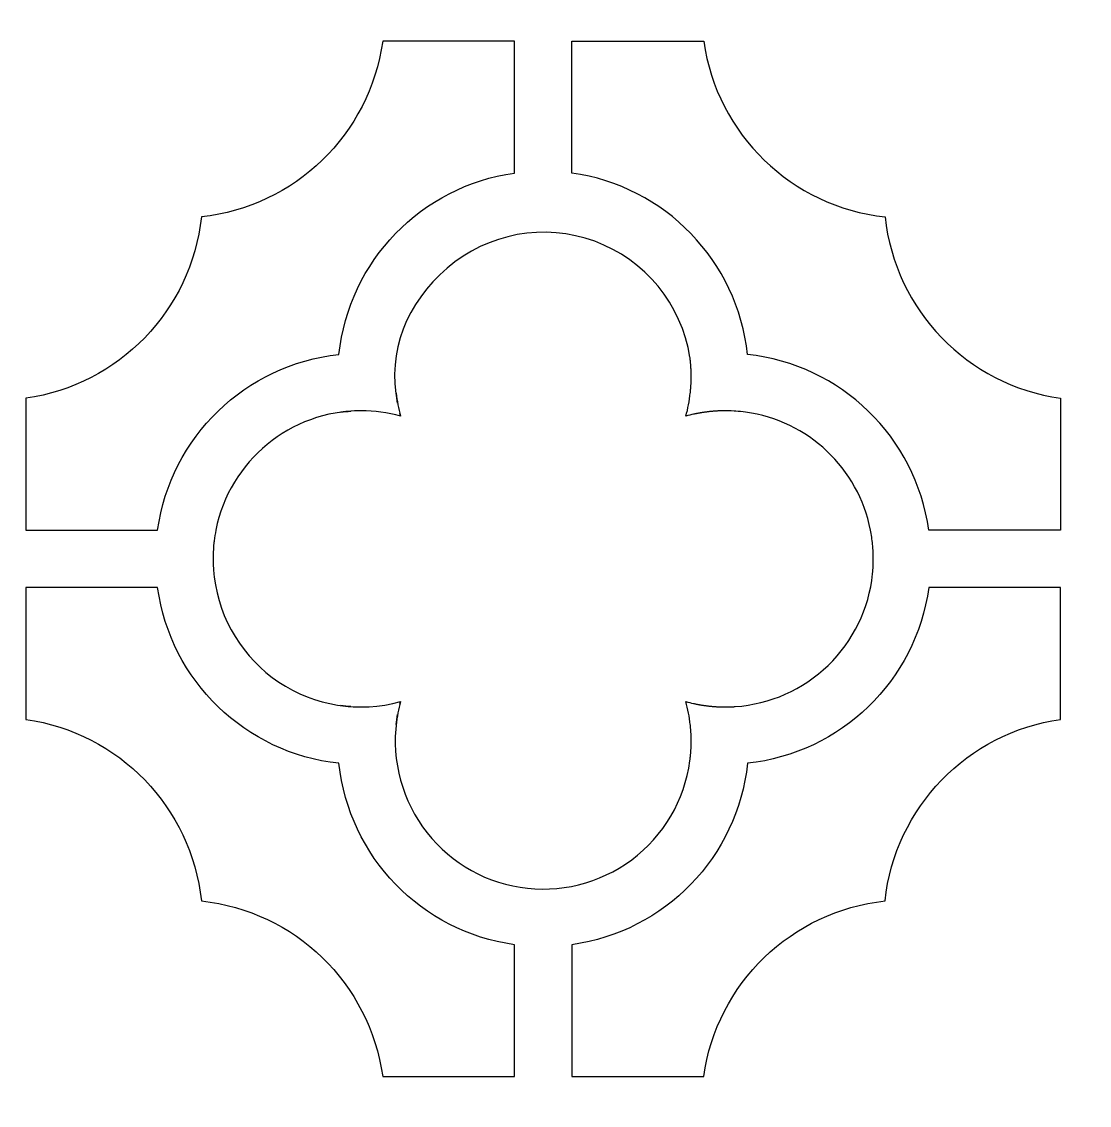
# Model space of a CAD drawing. Header units: centimetres. Extents: x -14 to -8.1, y -9 to 2.2.
# Drawn here: x -13.043 to -11.071, y -1.365 to 0.636 of the extents above; entities that cross this region are included whole.
import ezdxf

# ---------------------------------------------------------------- set-up
doc = ezdxf.new("R2010")
doc.units = ezdxf.units.CM
doc.header["$MEASUREMENT"] = 0
doc.layers.add('layer 1', color=7, linetype='Continuous')

msp = doc.modelspace()

# ---------------------------------------------------------------- linework, layer by layer
at = {"layer": 'layer 1', "lineweight": 30}
for points, knots in [([(-14.04071, 2.23468), (-14.04071, 2.23468), (-13.9345, 2.23468), (-13.9345, 2.23468), (-13.9345, 2.23468), (-13.9345, 2.23468), (-8.20693, 2.23468), (-8.20693, 2.23468), (-8.20693, 2.23468), (-8.20693, 2.23468), (-8.10073, 2.23468), (-8.10073, 2.23468), (-8.10073, 2.23468), (-8.10073, 2.23468), (-8.10073, 2.12848), (-8.10073, 2.12848), (-8.10073, 2.12848), (-8.10073, 2.12848), (-8.10073, -8.89401), (-8.10073, -8.89401), (-8.10073, -8.89401), (-8.10073, -8.89401), (-8.10073, -9.00021), (-8.10073, -9.00021), (-8.10073, -9.00021), (-8.10073, -9.00021), (-8.20693, -9.00021), (-8.20693, -9.00021), (-8.20693, -9.00021), (-8.20693, -9.00021), (-13.9345, -9.00021), (-13.9345, -9.00021), (-13.9345, -9.00021), (-13.9345, -9.00021), (-14.04071, -9.00021), (-14.04071, -9.00021), (-14.04071, -9.00021), (-14.04071, -9.00021), (-14.04071, -8.89401), (-14.04071, -8.89401), (-14.04071, -8.89401), (-14.04071, -8.89401), (-14.04071, 2.12848), (-14.04071, 2.12848), (-14.04071, 2.12848), (-14.04071, 2.12848), (-14.04071, 2.23468), (-14.04071, 2.23468)], [0, 0, 0, 0, 0.0769231, 0.0769231, 0.0769231, 0.0769231, 0.1538462, 0.1538462, 0.1538462, 0.1538462, 0.2307692, 0.2307692, 0.2307692, 0.2307692, 0.3076923, 0.3076923, 0.3076923, 0.3076923, 0.3846154, 0.3846154, 0.3846154, 0.3846154, 0.4615385, 0.4615385, 0.4615385, 0.4615385, 0.5384615, 0.5384615, 0.5384615, 0.5384615, 0.6153846, 0.6153846, 0.6153846, 0.6153846, 0.6923077, 0.6923077, 0.6923077, 0.6923077, 0.7692308, 0.7692308, 0.7692308, 0.7692308, 0.8461538, 0.8461538, 0.8461538, 0.8461538, 1, 1, 1, 1]), ([(-13.03531, -0.30314), (-13.03531, -0.30314), (-12.88631, -0.30314), (-12.88631, -0.30314), (-12.88631, -0.30314), (-12.88631, -0.30314), (-12.79189, -0.30314), (-12.79189, -0.30314), (-12.79189, -0.30314), (-12.76785, -0.13112), (-12.62962, 0.00255), (-12.45693, 0.02114), (-12.45693, 0.02114), (-12.43847, 0.19384), (-12.30465, 0.33191), (-12.13265, 0.35608), (-12.13265, 0.35608), (-12.13265, 0.35608), (-12.13265, 0.59952), (-12.13265, 0.59952), (-12.13265, 0.59952), (-12.13265, 0.59952), (-12.21379, 0.59952), (-12.21379, 0.59952), (-12.21379, 0.59952), (-12.21379, 0.59952), (-12.25252, 0.59952), (-12.25252, 0.59952), (-12.25252, 0.59952), (-12.25252, 0.59952), (-12.2818, 0.59952), (-12.2818, 0.59952), (-12.2818, 0.59952), (-12.2818, 0.59952), (-12.3761, 0.59952), (-12.3761, 0.59952), (-12.3761, 0.59952), (-12.40014, 0.4275), (-12.53835, 0.29383), (-12.71104, 0.27524), (-12.71104, 0.27524), (-12.72952, 0.10255), (-12.86333, -0.03551), (-13.03531, -0.05969), (-13.03531, -0.05969), (-13.03531, -0.05969), (-13.03531, -0.11096), (-13.03531, -0.11096), (-13.03531, -0.11096), (-13.03531, -0.11096), (-13.03531, -0.13711), (-13.03531, -0.13711), (-13.03531, -0.13711), (-13.03531, -0.13711), (-13.03531, -0.21453), (-13.03531, -0.21453), (-13.03531, -0.21453), (-13.03531, -0.21453), (-13.03531, -0.30313), (-13.03531, -0.30313)], [0, 0, 0, 0, 0.0625, 0.0625, 0.0625, 0.0625, 0.125, 0.125, 0.125, 0.125, 0.1875, 0.1875, 0.1875, 0.1875, 0.25, 0.25, 0.25, 0.25, 0.3125, 0.3125, 0.3125, 0.3125, 0.375, 0.375, 0.375, 0.375, 0.4375, 0.4375, 0.4375, 0.4375, 0.5, 0.5, 0.5, 0.5, 0.5625, 0.5625, 0.5625, 0.5625, 0.625, 0.625, 0.625, 0.625, 0.6875, 0.6875, 0.6875, 0.6875, 0.75, 0.75, 0.75, 0.75, 0.8125, 0.8125, 0.8125, 0.8125, 0.875, 0.875, 0.875, 0.875, 1, 1, 1, 1]), ([(-11.36725, -0.30314), (-11.36725, -0.30314), (-11.24553, -0.30314), (-11.24553, -0.30314), (-11.24553, -0.30314), (-11.24553, -0.30314), (-11.12382, -0.30314), (-11.12382, -0.30314), (-11.12382, -0.30314), (-11.12382, -0.30314), (-11.12382, -0.21453), (-11.12382, -0.21453), (-11.12382, -0.21453), (-11.12382, -0.21453), (-11.12382, -0.1371), (-11.12382, -0.1371), (-11.12382, -0.1371), (-11.12382, -0.1371), (-11.12382, -0.11098), (-11.12382, -0.11098), (-11.12382, -0.11098), (-11.12382, -0.11098), (-11.12382, -0.05969), (-11.12382, -0.05969), (-11.12382, -0.05969), (-11.29582, -0.03564), (-11.42948, 0.10256), (-11.44809, 0.27524), (-11.44809, 0.27524), (-11.62079, 0.2937), (-11.75885, 0.42752), (-11.78302, 0.59952), (-11.78302, 0.59952), (-11.78302, 0.59952), (-11.83419, 0.59952), (-11.83419, 0.59952), (-11.83419, 0.59952), (-11.83419, 0.59952), (-11.9066, 0.59952), (-11.9066, 0.59952), (-11.9066, 0.59952), (-11.9066, 0.59952), (-11.96084, 0.59952), (-11.96084, 0.59952), (-11.96084, 0.59952), (-11.96084, 0.59952), (-12.02645, 0.59952), (-12.02645, 0.59952), (-12.02645, 0.59952), (-12.02645, 0.59952), (-12.02645, 0.35607), (-12.02645, 0.35607), (-12.02645, 0.35607), (-11.85445, 0.33202), (-11.72079, 0.19381), (-11.70218, 0.02114), (-11.70218, 0.02114), (-11.52949, 0.00266), (-11.39143, -0.13115), (-11.36725, -0.30314)], [0, 0, 0, 0, 0.0625, 0.0625, 0.0625, 0.0625, 0.125, 0.125, 0.125, 0.125, 0.1875, 0.1875, 0.1875, 0.1875, 0.25, 0.25, 0.25, 0.25, 0.3125, 0.3125, 0.3125, 0.3125, 0.375, 0.375, 0.375, 0.375, 0.4375, 0.4375, 0.4375, 0.4375, 0.5, 0.5, 0.5, 0.5, 0.5625, 0.5625, 0.5625, 0.5625, 0.625, 0.625, 0.625, 0.625, 0.6875, 0.6875, 0.6875, 0.6875, 0.75, 0.75, 0.75, 0.75, 0.8125, 0.8125, 0.8125, 0.8125, 0.875, 0.875, 0.875, 0.875, 1, 1, 1, 1]), ([(-12.68423, -0.30314), (-12.6855, -0.30962), (-12.68653, -0.31613), (-12.68734, -0.32268), (-12.68734, -0.32268), (-12.68734, -0.32268), (-12.68753, -0.32432), (-12.68753, -0.32432), (-12.68753, -0.32432), (-12.68753, -0.32432), (-12.68772, -0.32599), (-12.68772, -0.32599), (-12.68772, -0.32599), (-12.68772, -0.32599), (-12.68837, -0.33254), (-12.68837, -0.33254), (-12.68837, -0.33254), (-12.68837, -0.33254), (-12.68875, -0.33762), (-12.68875, -0.33762), (-12.68875, -0.33762), (-12.68875, -0.33762), (-12.68887, -0.33931), (-12.68887, -0.33931), (-12.68887, -0.33931), (-12.68887, -0.33931), (-12.68907, -0.34265), (-12.68907, -0.34265), (-12.68907, -0.34265), (-12.68907, -0.34265), (-12.68913, -0.34437), (-12.68913, -0.34437), (-12.68913, -0.34437), (-12.68913, -0.34437), (-12.68922, -0.34652), (-12.68922, -0.34652), (-12.68922, -0.34652), (-12.68922, -0.34652), (-12.68925, -0.34774), (-12.68925, -0.34774), (-12.68925, -0.34774), (-12.68925, -0.34774), (-12.68932, -0.34917), (-12.68932, -0.34917), (-12.68932, -0.34917), (-12.68932, -0.34917), (-12.68934, -0.35088), (-12.68934, -0.35088), (-12.68934, -0.35088), (-12.68934, -0.35088), (-12.68935, -0.35197), (-12.68935, -0.35197), (-12.68935, -0.35197), (-12.68935, -0.35197), (-12.68938, -0.35365), (-12.68938, -0.35365), (-12.68938, -0.35365), (-12.68938, -0.35365), (-12.68939, -0.35538), (-12.68939, -0.35538), (-12.68939, -0.35538), (-12.68939, -0.35538), (-12.68939, -0.35706), (-12.68939, -0.35706), (-12.68939, -0.35706), (-12.68939, -0.35706), (-12.68938, -0.35875), (-12.68938, -0.35875), (-12.68938, -0.35875), (-12.68938, -0.35875), (-12.68936, -0.36018), (-12.68936, -0.36018), (-12.68936, -0.36018), (-12.68936, -0.36018), (-12.68935, -0.3613), (-12.68935, -0.3613), (-12.68935, -0.3613), (-12.68935, -0.3613), (-12.68932, -0.36301), (-12.68932, -0.36301), (-12.68932, -0.36301), (-12.68932, -0.36301), (-12.68925, -0.3647), (-12.68925, -0.3647), (-12.68925, -0.3647), (-12.68925, -0.3647), (-12.68922, -0.36593), (-12.68922, -0.36593), (-12.68922, -0.36593), (-12.68922, -0.36593), (-12.68916, -0.36722), (-12.68916, -0.36722), (-12.68916, -0.36722), (-12.68916, -0.36722), (-12.6891, -0.36891), (-12.6891, -0.36891), (-12.6891, -0.36891), (-12.6891, -0.36891), (-12.68887, -0.3731), (-12.68887, -0.3731), (-12.68887, -0.3731), (-12.68887, -0.3731), (-12.68875, -0.37479), (-12.68875, -0.37479), (-12.68875, -0.37479), (-12.68875, -0.37479), (-12.68844, -0.37896), (-12.68844, -0.37896), (-12.68844, -0.37896), (-12.68818, -0.38201), (-12.68788, -0.38506), (-12.68753, -0.3881), (-12.68753, -0.3881), (-12.68753, -0.3881), (-12.68734, -0.38976), (-12.68734, -0.38976), (-12.68734, -0.38976), (-12.67766, -0.4687), (-12.63409, -0.53946), (-12.56792, -0.58359), (-12.56792, -0.58359), (-12.50177, -0.6277), (-12.41979, -0.64092), (-12.34315, -0.61978), (-12.34315, -0.61978), (-12.34315, -0.61978), (-12.34444, -0.62472), (-12.34444, -0.62472), (-12.34444, -0.62472), (-12.34444, -0.62472), (-12.34315, -0.61977), (-12.34315, -0.61977), (-12.34315, -0.61977), (-12.34501, -0.6267), (-12.34662, -0.63369), (-12.34799, -0.64073), (-12.34799, -0.64073), (-12.34937, -0.64788), (-12.35046, -0.65508), (-12.35127, -0.66231), (-12.35127, -0.66231), (-12.35056, -0.65599), (-12.34964, -0.64968), (-12.3485, -0.64341), (-12.3485, -0.64341), (-12.36165, -0.71589), (-12.34503, -0.79061), (-12.3024, -0.85068), (-12.3024, -0.85068), (-12.25977, -0.91075), (-12.19509, -0.95105), (-12.12234, -0.96257), (-12.12234, -0.96257), (-12.04956, -0.97409), (-11.97521, -0.95575), (-11.91614, -0.91171), (-11.91614, -0.91171), (-11.85706, -0.86767), (-11.81831, -0.80201), (-11.80858, -0.72897), (-11.80858, -0.72897), (-11.80858, -0.72897), (-11.80842, -0.72782), (-11.80842, -0.72782), (-11.80842, -0.72782), (-11.80842, -0.72782), (-11.8083, -0.72667), (-11.8083, -0.72667), (-11.8083, -0.72667), (-11.8083, -0.72667), (-11.80801, -0.72434), (-11.80801, -0.72434), (-11.80801, -0.72434), (-11.80801, -0.72434), (-11.80781, -0.72261), (-11.80781, -0.72261), (-11.80781, -0.72261), (-11.80781, -0.72261), (-11.80768, -0.72146), (-11.80768, -0.72146), (-11.80768, -0.72146), (-11.80768, -0.72146), (-11.80751, -0.71971), (-11.80751, -0.71971), (-11.80751, -0.71971), (-11.80751, -0.71971), (-11.80737, -0.71822), (-11.80737, -0.71822), (-11.80737, -0.71822), (-11.80737, -0.71822), (-11.80725, -0.71681), (-11.80725, -0.71681), (-11.80725, -0.71681), (-11.80725, -0.71681), (-11.80715, -0.71564), (-11.80715, -0.71564), (-11.80715, -0.71564), (-11.80715, -0.71564), (-11.80706, -0.71465), (-11.80706, -0.71465), (-11.80706, -0.71465), (-11.80706, -0.71465), (-11.80695, -0.7133), (-11.80695, -0.7133), (-11.80695, -0.7133), (-11.80695, -0.7133), (-11.80661, -0.70804), (-11.80661, -0.70804), (-11.80661, -0.70804), (-11.80661, -0.70804), (-11.80654, -0.70687), (-11.80654, -0.70687), (-11.80654, -0.70687), (-11.80654, -0.70687), (-11.8065, -0.7057), (-11.8065, -0.7057), (-11.8065, -0.7057), (-11.8065, -0.7057), (-11.80644, -0.70451), (-11.80644, -0.70451), (-11.80644, -0.70451), (-11.80644, -0.70451), (-11.80639, -0.70333), (-11.80639, -0.70333), (-11.80639, -0.70333), (-11.80639, -0.70333), (-11.80633, -0.70161), (-11.80633, -0.70161), (-11.80633, -0.70161), (-11.80633, -0.70161), (-11.80623, -0.69768), (-11.80623, -0.69768), (-11.80623, -0.69768), (-11.80623, -0.69768), (-11.80622, -0.69621), (-11.80622, -0.69621), (-11.80622, -0.69621), (-11.80622, -0.69621), (-11.80619, -0.69443), (-11.80619, -0.69443), (-11.80619, -0.69443), (-11.80619, -0.69443), (-11.80617, -0.69267), (-11.80617, -0.69267), (-11.80617, -0.69267), (-11.80617, -0.69267), (-11.80619, -0.69148), (-11.80619, -0.69148), (-11.80619, -0.69148), (-11.80619, -0.69148), (-11.80619, -0.69031), (-11.80619, -0.69031), (-11.80619, -0.69031), (-11.80619, -0.69031), (-11.80622, -0.68912), (-11.80622, -0.68912), (-11.80622, -0.68912), (-11.80622, -0.68912), (-11.80622, -0.68795), (-11.80622, -0.68795), (-11.80622, -0.68795), (-11.80622, -0.68795), (-11.80624, -0.68677), (-11.80624, -0.68677), (-11.80624, -0.68677), (-11.80624, -0.68677), (-11.80626, -0.68559), (-11.80626, -0.68559), (-11.80626, -0.68559), (-11.80626, -0.68559), (-11.8063, -0.68441), (-11.8063, -0.68441), (-11.8063, -0.68441), (-11.8063, -0.68441), (-11.80633, -0.68325), (-11.80633, -0.68325), (-11.80633, -0.68325), (-11.80633, -0.68325), (-11.80639, -0.68206), (-11.80639, -0.68206), (-11.80639, -0.68206), (-11.80639, -0.68206), (-11.80644, -0.68089), (-11.80644, -0.68089), (-11.80644, -0.68089), (-11.80644, -0.68089), (-11.8065, -0.67971), (-11.8065, -0.67971), (-11.8065, -0.67971), (-11.8065, -0.67971), (-11.80654, -0.67855), (-11.80654, -0.67855), (-11.80654, -0.67855), (-11.80654, -0.67855), (-11.80661, -0.67737), (-11.80661, -0.67737), (-11.80661, -0.67737), (-11.80661, -0.67737), (-11.80667, -0.67622), (-11.80667, -0.67622), (-11.80667, -0.67622), (-11.80667, -0.67622), (-11.80675, -0.67503), (-11.80675, -0.67503), (-11.80675, -0.67503), (-11.80675, -0.67503), (-11.80681, -0.67389), (-11.80681, -0.67389), (-11.80681, -0.67389), (-11.80681, -0.67389), (-11.80691, -0.67271), (-11.80691, -0.67271), (-11.80691, -0.67271), (-11.80691, -0.67271), (-11.80699, -0.67156), (-11.80699, -0.67156), (-11.80699, -0.67156), (-11.80699, -0.67156), (-11.80708, -0.67038), (-11.80708, -0.67038), (-11.80708, -0.67038), (-11.80708, -0.67038), (-11.80718, -0.66924), (-11.80718, -0.66924), (-11.80718, -0.66924), (-11.80718, -0.66924), (-11.8073, -0.66805), (-11.8073, -0.66805), (-11.8073, -0.66805), (-11.8073, -0.66805), (-11.8074, -0.66691), (-11.8074, -0.66691), (-11.8074, -0.66691), (-11.8074, -0.66691), (-11.8075, -0.66576), (-11.8075, -0.66576), (-11.8075, -0.66576), (-11.8075, -0.66576), (-11.80759, -0.66462), (-11.80759, -0.66462), (-11.80759, -0.66462), (-11.80759, -0.66462), (-11.80772, -0.66346), (-11.80772, -0.66346), (-11.80772, -0.66346), (-11.80772, -0.66346), (-11.80785, -0.66231), (-11.80785, -0.66231), (-11.80785, -0.66231), (-11.80944, -0.64794), (-11.81217, -0.63371), (-11.81603, -0.61977), (-11.81603, -0.61977), (-11.8113, -0.62105), (-11.80654, -0.62222), (-11.80176, -0.62326), (-11.80176, -0.62326), (-11.80176, -0.62326), (-11.80064, -0.62352), (-11.80064, -0.62352), (-11.80064, -0.62352), (-11.80064, -0.62352), (-11.79953, -0.62374), (-11.79953, -0.62374), (-11.79953, -0.62374), (-11.79953, -0.62374), (-11.79841, -0.624), (-11.79841, -0.624), (-11.79841, -0.624), (-11.79841, -0.624), (-11.79729, -0.62421), (-11.79729, -0.62421), (-11.79729, -0.62421), (-11.79729, -0.62421), (-11.79618, -0.62443), (-11.79618, -0.62443), (-11.79618, -0.62443), (-11.79618, -0.62443), (-11.79506, -0.62465), (-11.79506, -0.62465), (-11.79506, -0.62465), (-11.79506, -0.62465), (-11.79394, -0.62487), (-11.79394, -0.62487), (-11.79394, -0.62487), (-11.79394, -0.62487), (-11.79283, -0.62506), (-11.79283, -0.62506), (-11.79283, -0.62506), (-11.79283, -0.62506), (-11.7917, -0.62528), (-11.7917, -0.62528), (-11.7917, -0.62528), (-11.7917, -0.62528), (-11.79059, -0.62548), (-11.79059, -0.62548), (-11.79059, -0.62548), (-11.79059, -0.62548), (-11.78943, -0.62569), (-11.78943, -0.62569), (-11.78943, -0.62569), (-11.78943, -0.62569), (-11.78832, -0.62585), (-11.78832, -0.62585), (-11.78832, -0.62585), (-11.78832, -0.62585), (-11.78718, -0.62605), (-11.78718, -0.62605), (-11.78718, -0.62605), (-11.78718, -0.62605), (-11.78606, -0.62623), (-11.78606, -0.62623), (-11.78606, -0.62623), (-11.78606, -0.62623), (-11.78491, -0.62641), (-11.78491, -0.62641), (-11.78491, -0.62641), (-11.78491, -0.62641), (-11.78378, -0.62658), (-11.78378, -0.62658), (-11.78378, -0.62658), (-11.78378, -0.62658), (-11.78264, -0.62676), (-11.78264, -0.62676), (-11.78264, -0.62676), (-11.78264, -0.62676), (-11.7815, -0.62692), (-11.7815, -0.62692), (-11.7815, -0.62692), (-11.7815, -0.62692), (-11.78034, -0.62709), (-11.78034, -0.62709), (-11.78034, -0.62709), (-11.78034, -0.62709), (-11.77922, -0.62722), (-11.77922, -0.62722), (-11.77922, -0.62722), (-11.77922, -0.62722), (-11.77808, -0.62738), (-11.77808, -0.62738), (-11.77808, -0.62738), (-11.77808, -0.62738), (-11.77693, -0.62751), (-11.77693, -0.62751), (-11.77693, -0.62751), (-11.77693, -0.62751), (-11.77578, -0.62767), (-11.77578, -0.62767), (-11.77578, -0.62767), (-11.77578, -0.62767), (-11.77463, -0.6278), (-11.77463, -0.6278), (-11.77463, -0.6278), (-11.77463, -0.6278), (-11.77349, -0.62793), (-11.77349, -0.62793), (-11.77349, -0.62793), (-11.77349, -0.62793), (-11.77234, -0.62806), (-11.77234, -0.62806), (-11.77234, -0.62806), (-11.77234, -0.62806), (-11.77118, -0.62819), (-11.77118, -0.62819), (-11.77118, -0.62819), (-11.77118, -0.62819), (-11.77004, -0.62829), (-11.77004, -0.62829), (-11.77004, -0.62829), (-11.77004, -0.62829), (-11.76889, -0.62841), (-11.76889, -0.62841), (-11.76889, -0.62841), (-11.76889, -0.62841), (-11.76774, -0.6285), (-11.76774, -0.6285), (-11.76774, -0.6285), (-11.76774, -0.6285), (-11.76656, -0.62861), (-11.76656, -0.62861), (-11.76656, -0.62861), (-11.76656, -0.62861), (-11.76541, -0.62871), (-11.76541, -0.62871), (-11.76541, -0.62871), (-11.76541, -0.62871), (-11.76423, -0.62881), (-11.76423, -0.62881), (-11.76423, -0.62881), (-11.76423, -0.62881), (-11.76309, -0.62889), (-11.76309, -0.62889), (-11.76309, -0.62889), (-11.76309, -0.62889), (-11.76191, -0.62899), (-11.76191, -0.62899), (-11.76191, -0.62899), (-11.76191, -0.62899), (-11.76076, -0.62905), (-11.76076, -0.62905), (-11.76076, -0.62905), (-11.76076, -0.62905), (-11.75959, -0.62913), (-11.75959, -0.62913), (-11.75959, -0.62913), (-11.75959, -0.62913), (-11.75843, -0.62918), (-11.75843, -0.62918), (-11.75843, -0.62918), (-11.75843, -0.62918), (-11.75725, -0.62925), (-11.75725, -0.62925), (-11.75725, -0.62925), (-11.75725, -0.62925), (-11.75609, -0.62929), (-11.75609, -0.62929), (-11.75609, -0.62929), (-11.75609, -0.62929), (-11.75491, -0.62936), (-11.75491, -0.62936), (-11.75491, -0.62936), (-11.75491, -0.62936), (-11.75373, -0.6294), (-11.75373, -0.6294), (-11.75373, -0.6294), (-11.75373, -0.6294), (-11.75256, -0.62946), (-11.75256, -0.62946), (-11.75256, -0.62946), (-11.75256, -0.62946), (-11.75138, -0.6295), (-11.75138, -0.6295), (-11.75138, -0.6295), (-11.75138, -0.6295), (-11.75021, -0.62953), (-11.75021, -0.62953), (-11.75021, -0.62953), (-11.75021, -0.62953), (-11.74903, -0.62955), (-11.74903, -0.62955), (-11.74903, -0.62955), (-11.74903, -0.62955), (-11.74785, -0.62958), (-11.74785, -0.62958), (-11.74785, -0.62958), (-11.74785, -0.62958), (-11.74667, -0.62958), (-11.74667, -0.62958), (-11.74667, -0.62958), (-11.74667, -0.62958), (-11.74549, -0.62962), (-11.74549, -0.62962), (-11.74549, -0.62962), (-11.74549, -0.62962), (-11.74431, -0.62962), (-11.74431, -0.62962), (-11.74431, -0.62962), (-11.74431, -0.62962), (-11.74312, -0.62964), (-11.74312, -0.62964), (-11.74312, -0.62964), (-11.74312, -0.62964), (-11.74195, -0.62962), (-11.74195, -0.62962), (-11.74195, -0.62962), (-11.74195, -0.62962), (-11.74051, -0.6296), (-11.74051, -0.6296), (-11.74051, -0.6296), (-11.74051, -0.6296), (-11.73898, -0.62958), (-11.73898, -0.62958), (-11.73898, -0.62958), (-11.73898, -0.62958), (-11.73393, -0.62945), (-11.73393, -0.62945), (-11.73393, -0.62945), (-11.73393, -0.62945), (-11.73247, -0.62939), (-11.73247, -0.62939), (-11.73247, -0.62939), (-11.73247, -0.62939), (-11.7272, -0.62914), (-11.7272, -0.62914), (-11.7272, -0.62914), (-11.7272, -0.62914), (-11.72602, -0.62907), (-11.72602, -0.62907), (-11.72602, -0.62907), (-11.72602, -0.62907), (-11.72484, -0.629), (-11.72484, -0.629), (-11.72484, -0.629), (-11.66045, -0.62456), (-11.59971, -0.59761), (-11.55324, -0.55282), (-11.55324, -0.55282), (-11.50676, -0.508), (-11.47767, -0.4482), (-11.47116, -0.38396), (-11.47116, -0.38396), (-11.47116, -0.38396), (-11.47076, -0.3798), (-11.47076, -0.3798), (-11.47076, -0.3798), (-11.47041, -0.37547), (-11.47014, -0.37114), (-11.46995, -0.3668), (-11.46995, -0.3668), (-11.46995, -0.3668), (-11.46992, -0.36552), (-11.46992, -0.36552), (-11.46992, -0.36552), (-11.46992, -0.36552), (-11.46986, -0.36384), (-11.46986, -0.36384), (-11.46986, -0.36384), (-11.46986, -0.36384), (-11.46979, -0.36143), (-11.46979, -0.36143), (-11.46979, -0.36143), (-11.46979, -0.36143), (-11.46978, -0.36011), (-11.46978, -0.36011), (-11.46978, -0.36011), (-11.46978, -0.36011), (-11.46976, -0.35875), (-11.46976, -0.35875), (-11.46976, -0.35875), (-11.46976, -0.35875), (-11.46975, -0.35706), (-11.46975, -0.35706), (-11.46975, -0.35706), (-11.46975, -0.35706), (-11.46975, -0.35538), (-11.46975, -0.35538), (-11.46975, -0.35538), (-11.46975, -0.35538), (-11.46976, -0.35365), (-11.46976, -0.35365), (-11.46976, -0.35365), (-11.46976, -0.35365), (-11.46978, -0.35228), (-11.46978, -0.35228), (-11.46978, -0.35228), (-11.46978, -0.35228), (-11.46979, -0.35112), (-11.46979, -0.35112), (-11.46979, -0.35112), (-11.46979, -0.35112), (-11.46982, -0.34945), (-11.46982, -0.34945), (-11.46982, -0.34945), (-11.46982, -0.34945), (-11.46989, -0.34774), (-11.46989, -0.34774), (-11.46989, -0.34774), (-11.46989, -0.34774), (-11.46992, -0.34659), (-11.46992, -0.34659), (-11.46992, -0.34659), (-11.47009, -0.34248), (-11.47033, -0.33838), (-11.47064, -0.33428), (-11.47064, -0.33428), (-11.47064, -0.33428), (-11.47076, -0.33262), (-11.47076, -0.33262), (-11.47076, -0.33262), (-11.47076, -0.33262), (-11.47106, -0.32931), (-11.47106, -0.32931), (-11.47106, -0.32931), (-11.47197, -0.32053), (-11.47326, -0.3118), (-11.47491, -0.30314), (-11.47491, -0.30314), (-11.4975, -0.18867), (-11.59014, -0.1012), (-11.70575, -0.08542), (-11.70575, -0.08542), (-11.7118, -0.08459), (-11.71788, -0.08396), (-11.72396, -0.08353), (-11.72396, -0.08353), (-11.72396, -0.08353), (-11.72541, -0.08345), (-11.72541, -0.08345), (-11.72541, -0.08345), (-11.72541, -0.08345), (-11.72659, -0.08337), (-11.72659, -0.08337), (-11.72659, -0.08337), (-11.72659, -0.08337), (-11.73247, -0.08308), (-11.73247, -0.08308), (-11.73247, -0.08308), (-11.73247, -0.08308), (-11.73393, -0.08302), (-11.73393, -0.08302), (-11.73393, -0.08302), (-11.73393, -0.08302), (-11.73811, -0.0829), (-11.73811, -0.0829), (-11.73811, -0.0829), (-11.73811, -0.0829), (-11.73959, -0.08289), (-11.73959, -0.08289), (-11.73959, -0.08289), (-11.73959, -0.08289), (-11.74138, -0.08285), (-11.74138, -0.08285), (-11.74138, -0.08285), (-11.74138, -0.08285), (-11.74312, -0.08283), (-11.74312, -0.08283), (-11.74312, -0.08283), (-11.74312, -0.08283), (-11.74431, -0.08285), (-11.74431, -0.08285), (-11.74431, -0.08285), (-11.74431, -0.08285), (-11.74549, -0.08285), (-11.74549, -0.08285), (-11.74549, -0.08285), (-11.74549, -0.08285), (-11.74667, -0.08289), (-11.74667, -0.08289), (-11.74667, -0.08289), (-11.74667, -0.08289), (-11.74785, -0.08289), (-11.74785, -0.08289), (-11.74785, -0.08289), (-11.74785, -0.08289), (-11.74903, -0.08292), (-11.74903, -0.08292), (-11.74903, -0.08292), (-11.74903, -0.08292), (-11.75021, -0.08294), (-11.75021, -0.08294), (-11.75021, -0.08294), (-11.75021, -0.08294), (-11.75138, -0.08297), (-11.75138, -0.08297), (-11.75138, -0.08297), (-11.75138, -0.08297), (-11.75256, -0.08301), (-11.75256, -0.08301), (-11.75256, -0.08301), (-11.75256, -0.08301), (-11.75373, -0.08307), (-11.75373, -0.08307), (-11.75373, -0.08307), (-11.75373, -0.08307), (-11.75491, -0.08311), (-11.75491, -0.08311), (-11.75491, -0.08311), (-11.75491, -0.08311), (-11.75609, -0.08318), (-11.75609, -0.08318), (-11.75609, -0.08318), (-11.75609, -0.08318), (-11.75725, -0.08322), (-11.75725, -0.08322), (-11.75725, -0.08322), (-11.75725, -0.08322), (-11.75843, -0.08329), (-11.75843, -0.08329), (-11.75843, -0.08329), (-11.75843, -0.08329), (-11.75958, -0.08335), (-11.75958, -0.08335), (-11.75958, -0.08335), (-11.75958, -0.08335), (-11.76075, -0.08343), (-11.76075, -0.08343), (-11.76075, -0.08343), (-11.76075, -0.08343), (-11.76191, -0.08348), (-11.76191, -0.08348), (-11.76191, -0.08348), (-11.76191, -0.08348), (-11.76308, -0.08358), (-11.76308, -0.08358), (-11.76308, -0.08358), (-11.76308, -0.08358), (-11.76422, -0.08366), (-11.76422, -0.08366), (-11.76422, -0.08366), (-11.76422, -0.08366), (-11.76541, -0.08376), (-11.76541, -0.08376), (-11.76541, -0.08376), (-11.76541, -0.08376), (-11.76655, -0.08386), (-11.76655, -0.08386), (-11.76655, -0.08386), (-11.76655, -0.08386), (-11.76772, -0.08398), (-11.76772, -0.08398), (-11.76772, -0.08398), (-11.76772, -0.08398), (-11.76887, -0.08407), (-11.76887, -0.08407), (-11.76887, -0.08407), (-11.76887, -0.08407), (-11.77001, -0.08418), (-11.77001, -0.08418), (-11.77001, -0.08418), (-11.77001, -0.08418), (-11.77116, -0.08428), (-11.77116, -0.08428), (-11.77116, -0.08428), (-11.77116, -0.08428), (-11.77232, -0.08441), (-11.77232, -0.08441), (-11.77232, -0.08441), (-11.77232, -0.08441), (-11.77346, -0.08454), (-11.77346, -0.08454), (-11.77346, -0.08454), (-11.77346, -0.08454), (-11.77461, -0.08468), (-11.77461, -0.08468), (-11.77461, -0.08468), (-11.77461, -0.08468), (-11.77576, -0.08481), (-11.77576, -0.08481), (-11.77576, -0.08481), (-11.77576, -0.08481), (-11.7769, -0.08496), (-11.7769, -0.08496), (-11.7769, -0.08496), (-11.7769, -0.08496), (-11.77806, -0.08509), (-11.77806, -0.08509), (-11.77806, -0.08509), (-11.77806, -0.08509), (-11.7792, -0.08525), (-11.7792, -0.08525), (-11.7792, -0.08525), (-11.7792, -0.08525), (-11.78031, -0.08538), (-11.78031, -0.08538), (-11.78031, -0.08538), (-11.78031, -0.08538), (-11.78146, -0.08555), (-11.78146, -0.08555), (-11.78146, -0.08555), (-11.78146, -0.08555), (-11.78261, -0.08571), (-11.78261, -0.08571), (-11.78261, -0.08571), (-11.78261, -0.08571), (-11.78375, -0.0859), (-11.78375, -0.0859), (-11.78375, -0.0859), (-11.78375, -0.0859), (-11.78488, -0.08606), (-11.78488, -0.08606), (-11.78488, -0.08606), (-11.78488, -0.08606), (-11.78603, -0.08624), (-11.78603, -0.08624), (-11.78603, -0.08624), (-11.78603, -0.08624), (-11.78715, -0.08642), (-11.78715, -0.08642), (-11.78715, -0.08642), (-11.78715, -0.08642), (-11.78829, -0.08662), (-11.78829, -0.08662), (-11.78829, -0.08662), (-11.78829, -0.08662), (-11.7894, -0.08679), (-11.7894, -0.08679), (-11.7894, -0.08679), (-11.7894, -0.08679), (-11.79055, -0.087), (-11.79055, -0.087), (-11.79055, -0.087), (-11.79055, -0.087), (-11.79166, -0.08719), (-11.79166, -0.08719), (-11.79166, -0.08719), (-11.79166, -0.08719), (-11.7928, -0.08742), (-11.7928, -0.08742), (-11.7928, -0.08742), (-11.7928, -0.08742), (-11.79391, -0.0876), (-11.79391, -0.0876), (-11.79391, -0.0876), (-11.79391, -0.0876), (-11.79502, -0.08783), (-11.79502, -0.08783), (-11.79502, -0.08783), (-11.79502, -0.08783), (-11.79614, -0.08804), (-11.79614, -0.08804), (-11.79614, -0.08804), (-11.79614, -0.08804), (-11.79725, -0.08827), (-11.79725, -0.08827), (-11.79725, -0.08827), (-11.79725, -0.08827), (-11.79837, -0.08847), (-11.79837, -0.08847), (-11.79837, -0.08847), (-11.79837, -0.08847), (-11.79948, -0.08873), (-11.79948, -0.08873), (-11.79948, -0.08873), (-11.79948, -0.08873), (-11.80059, -0.08896), (-11.80059, -0.08896), (-11.80059, -0.08896), (-11.80059, -0.08896), (-11.80171, -0.08921), (-11.80171, -0.08921), (-11.80171, -0.08921), (-11.8065, -0.09024), (-11.81125, -0.09141), (-11.81598, -0.0927), (-11.81598, -0.0927), (-11.81215, -0.07876), (-11.80944, -0.06453), (-11.80786, -0.05016), (-11.80786, -0.05016), (-11.80786, -0.05016), (-11.80773, -0.04901), (-11.80773, -0.04901), (-11.80773, -0.04901), (-11.80773, -0.04901), (-11.80761, -0.04786), (-11.80761, -0.04786), (-11.80761, -0.04786), (-11.80761, -0.04786), (-11.80751, -0.04671), (-11.80751, -0.04671), (-11.80751, -0.04671), (-11.80751, -0.04671), (-11.8074, -0.04556), (-11.8074, -0.04556), (-11.8074, -0.04556), (-11.8074, -0.04556), (-11.8073, -0.04442), (-11.8073, -0.04442), (-11.8073, -0.04442), (-11.8073, -0.04442), (-11.80718, -0.04324), (-11.80718, -0.04324), (-11.80718, -0.04324), (-11.80718, -0.04324), (-11.80708, -0.04209), (-11.80708, -0.04209), (-11.80708, -0.04209), (-11.80708, -0.04209), (-11.80699, -0.04091), (-11.80699, -0.04091), (-11.80699, -0.04091), (-11.80699, -0.04091), (-11.80691, -0.03977), (-11.80691, -0.03977), (-11.80691, -0.03977), (-11.80691, -0.03977), (-11.80681, -0.03858), (-11.80681, -0.03858), (-11.80681, -0.03858), (-11.80681, -0.03858), (-11.80675, -0.03744), (-11.80675, -0.03744), (-11.80675, -0.03744), (-11.80675, -0.03744), (-11.80667, -0.03626), (-11.80667, -0.03626), (-11.80667, -0.03626), (-11.80667, -0.03626), (-11.80661, -0.0351), (-11.80661, -0.0351), (-11.80661, -0.0351), (-11.80661, -0.0351), (-11.80654, -0.03392), (-11.80654, -0.03392), (-11.80654, -0.03392), (-11.80654, -0.03392), (-11.8065, -0.03276), (-11.8065, -0.03276), (-11.8065, -0.03276), (-11.8065, -0.03276), (-11.80644, -0.03158), (-11.80644, -0.03158), (-11.80644, -0.03158), (-11.80644, -0.03158), (-11.80639, -0.03041), (-11.80639, -0.03041), (-11.80639, -0.03041), (-11.80639, -0.03041), (-11.80633, -0.02923), (-11.80633, -0.02923), (-11.80633, -0.02923), (-11.80633, -0.02923), (-11.8063, -0.02806), (-11.8063, -0.02806), (-11.8063, -0.02806), (-11.8063, -0.02806), (-11.80626, -0.02688), (-11.80626, -0.02688), (-11.80626, -0.02688), (-11.80626, -0.02688), (-11.80624, -0.02571), (-11.80624, -0.02571), (-11.80624, -0.02571), (-11.80624, -0.02571), (-11.80622, -0.02452), (-11.80622, -0.02452), (-11.80622, -0.02452), (-11.80622, -0.02452), (-11.80622, -0.02335), (-11.80622, -0.02335), (-11.80622, -0.02335), (-11.80622, -0.02335), (-11.80619, -0.02217), (-11.80619, -0.02217), (-11.80619, -0.02217), (-11.80619, -0.02217), (-11.80619, -0.02099), (-11.80619, -0.02099), (-11.80619, -0.02099), (-11.80619, -0.02099), (-11.80617, -0.0198), (-11.80617, -0.0198), (-11.80617, -0.0198), (-11.80617, -0.0198), (-11.80619, -0.01862), (-11.80619, -0.01862), (-11.80619, -0.01862), (-11.80619, -0.01862), (-11.80619, -0.01719), (-11.80619, -0.01719), (-11.80619, -0.01719), (-11.80619, -0.01719), (-11.80622, -0.01566), (-11.80622, -0.01566), (-11.80622, -0.01566), (-11.80622, -0.01566), (-11.8063, -0.01167), (-11.8063, -0.01167), (-11.8063, -0.01167), (-11.8063, -0.01167), (-11.80639, -0.00914), (-11.80639, -0.00914), (-11.80639, -0.00914), (-11.80639, -0.00914), (-11.80644, -0.00796), (-11.80644, -0.00796), (-11.80644, -0.00796), (-11.80644, -0.00796), (-11.8065, -0.00678), (-11.8065, -0.00678), (-11.8065, -0.00678), (-11.8065, -0.00678), (-11.80653, -0.00575), (-11.80653, -0.00575), (-11.80653, -0.00575), (-11.80653, -0.00575), (-11.80661, -0.00443), (-11.80661, -0.00443), (-11.80661, -0.00443), (-11.80661, -0.00443), (-11.80694, 0.00069), (-11.80694, 0.00069), (-11.80694, 0.00069), (-11.80694, 0.00069), (-11.80705, 0.002), (-11.80705, 0.002), (-11.80705, 0.002), (-11.80705, 0.002), (-11.80715, 0.00316), (-11.80715, 0.00316), (-11.80715, 0.00316), (-11.80715, 0.00316), (-11.80725, 0.00434), (-11.80725, 0.00434), (-11.80725, 0.00434), (-11.80725, 0.00434), (-11.80736, 0.00548), (-11.80736, 0.00548), (-11.80736, 0.00548), (-11.80736, 0.00548), (-11.80745, 0.0066), (-11.80745, 0.0066), (-11.80745, 0.0066), (-11.80745, 0.0066), (-11.80759, 0.00825), (-11.80759, 0.00825), (-11.80759, 0.00825), (-11.80759, 0.00825), (-11.80774, 0.00956), (-11.80774, 0.00956), (-11.80774, 0.00956), (-11.80774, 0.00956), (-11.80795, 0.0113), (-11.80795, 0.0113), (-11.80795, 0.0113), (-11.80795, 0.0113), (-11.8082, 0.01341), (-11.8082, 0.01341), (-11.8082, 0.01341), (-11.8082, 0.01341), (-11.80836, 0.01477), (-11.80836, 0.01477), (-11.80836, 0.01477), (-11.80836, 0.01477), (-11.80852, 0.01592), (-11.80852, 0.01592), (-11.80852, 0.01592), (-11.82395, 0.11393), (-11.89128, 0.19589), (-11.98443, 0.23004), (-11.98443, 0.23004), (-12.07758, 0.2642), (-12.18193, 0.24518), (-12.25705, 0.18037), (-12.25705, 0.18037), (-12.33218, 0.11556), (-12.36864, 0.02809), (-12.3485, -0.06906), (-12.3485, -0.06906), (-12.34964, -0.06279), (-12.35056, -0.05649), (-12.35127, -0.05016), (-12.35127, -0.05016), (-12.35046, -0.05739), (-12.34937, -0.06459), (-12.348, -0.07174), (-12.348, -0.07174), (-12.34664, -0.07879), (-12.345, -0.08578), (-12.34309, -0.0927), (-12.34309, -0.0927), (-12.34309, -0.0927), (-12.34444, -0.08775), (-12.34444, -0.08775), (-12.34444, -0.08775), (-12.34444, -0.08775), (-12.34315, -0.09269), (-12.34315, -0.09269), (-12.34315, -0.09269), (-12.36689, -0.08615), (-12.39139, -0.08283), (-12.41601, -0.08283), (-12.41601, -0.08283), (-12.54661, -0.08289), (-12.65892, -0.17502), (-12.68424, -0.30314)], [0, 0, 0, 0, 0.0034483, 0.0034483, 0.0034483, 0.0034483, 0.0068966, 0.0068966, 0.0068966, 0.0068966, 0.0103448, 0.0103448, 0.0103448, 0.0103448, 0.0137931, 0.0137931, 0.0137931, 0.0137931, 0.0172414, 0.0172414, 0.0172414, 0.0172414, 0.0206897, 0.0206897, 0.0206897, 0.0206897, 0.0241379, 0.0241379, 0.0241379, 0.0241379, 0.0275862, 0.0275862, 0.0275862, 0.0275862, 0.0310345, 0.0310345, 0.0310345, 0.0310345, 0.0344828, 0.0344828, 0.0344828, 0.0344828, 0.037931, 0.037931, 0.037931, 0.037931, 0.0413793, 0.0413793, 0.0413793, 0.0413793, 0.0448276, 0.0448276, 0.0448276, 0.0448276, 0.0482759, 0.0482759, 0.0482759, 0.0482759, 0.0517241, 0.0517241, 0.0517241, 0.0517241, 0.0551724, 0.0551724, 0.0551724, 0.0551724, 0.0586207, 0.0586207, 0.0586207, 0.0586207, 0.062069, 0.062069, 0.062069, 0.062069, 0.0655172, 0.0655172, 0.0655172, 0.0655172, 0.0689655, 0.0689655, 0.0689655, 0.0689655, 0.0724138, 0.0724138, 0.0724138, 0.0724138, 0.0758621, 0.0758621, 0.0758621, 0.0758621, 0.0793103, 0.0793103, 0.0793103, 0.0793103, 0.0827586, 0.0827586, 0.0827586, 0.0827586, 0.0862069, 0.0862069, 0.0862069, 0.0862069, 0.0896552, 0.0896552, 0.0896552, 0.0896552, 0.0931034, 0.0931034, 0.0931034, 0.0931034, 0.0965517, 0.0965517, 0.0965517, 0.0965517, 0.1, 0.1, 0.1, 0.1, 0.1034483, 0.1034483, 0.1034483, 0.1034483, 0.1068966, 0.1068966, 0.1068966, 0.1068966, 0.1103448, 0.1103448, 0.1103448, 0.1103448, 0.1137931, 0.1137931, 0.1137931, 0.1137931, 0.1172414, 0.1172414, 0.1172414, 0.1172414, 0.1206897, 0.1206897, 0.1206897, 0.1206897, 0.1241379, 0.1241379, 0.1241379, 0.1241379, 0.1275862, 0.1275862, 0.1275862, 0.1275862, 0.1310345, 0.1310345, 0.1310345, 0.1310345, 0.1344828, 0.1344828, 0.1344828, 0.1344828, 0.137931, 0.137931, 0.137931, 0.137931, 0.1413793, 0.1413793, 0.1413793, 0.1413793, 0.1448276, 0.1448276, 0.1448276, 0.1448276, 0.1482759, 0.1482759, 0.1482759, 0.1482759, 0.1517241, 0.1517241, 0.1517241, 0.1517241, 0.1551724, 0.1551724, 0.1551724, 0.1551724, 0.1586207, 0.1586207, 0.1586207, 0.1586207, 0.162069, 0.162069, 0.162069, 0.162069, 0.1655172, 0.1655172, 0.1655172, 0.1655172, 0.1689655, 0.1689655, 0.1689655, 0.1689655, 0.1724138, 0.1724138, 0.1724138, 0.1724138, 0.1758621, 0.1758621, 0.1758621, 0.1758621, 0.1793103, 0.1793103, 0.1793103, 0.1793103, 0.1827586, 0.1827586, 0.1827586, 0.1827586, 0.1862069, 0.1862069, 0.1862069, 0.1862069, 0.1896552, 0.1896552, 0.1896552, 0.1896552, 0.1931034, 0.1931034, 0.1931034, 0.1931034, 0.1965517, 0.1965517, 0.1965517, 0.1965517, 0.2, 0.2, 0.2, 0.2, 0.2034483, 0.2034483, 0.2034483, 0.2034483, 0.2068966, 0.2068966, 0.2068966, 0.2068966, 0.2103448, 0.2103448, 0.2103448, 0.2103448, 0.2137931, 0.2137931, 0.2137931, 0.2137931, 0.2172414, 0.2172414, 0.2172414, 0.2172414, 0.2206897, 0.2206897, 0.2206897, 0.2206897, 0.2241379, 0.2241379, 0.2241379, 0.2241379, 0.2275862, 0.2275862, 0.2275862, 0.2275862, 0.2310345, 0.2310345, 0.2310345, 0.2310345, 0.2344828, 0.2344828, 0.2344828, 0.2344828, 0.237931, 0.237931, 0.237931, 0.237931, 0.2413793, 0.2413793, 0.2413793, 0.2413793, 0.2448276, 0.2448276, 0.2448276, 0.2448276, 0.2482759, 0.2482759, 0.2482759, 0.2482759, 0.2517241, 0.2517241, 0.2517241, 0.2517241, 0.2551724, 0.2551724, 0.2551724, 0.2551724, 0.2586207, 0.2586207, 0.2586207, 0.2586207, 0.262069, 0.262069, 0.262069, 0.262069, 0.2655172, 0.2655172, 0.2655172, 0.2655172, 0.2689655, 0.2689655, 0.2689655, 0.2689655, 0.2724138, 0.2724138, 0.2724138, 0.2724138, 0.2758621, 0.2758621, 0.2758621, 0.2758621, 0.2793103, 0.2793103, 0.2793103, 0.2793103, 0.2827586, 0.2827586, 0.2827586, 0.2827586, 0.2862069, 0.2862069, 0.2862069, 0.2862069, 0.2896552, 0.2896552, 0.2896552, 0.2896552, 0.2931034, 0.2931034, 0.2931034, 0.2931034, 0.2965517, 0.2965517, 0.2965517, 0.2965517, 0.3, 0.3, 0.3, 0.3, 0.3034483, 0.3034483, 0.3034483, 0.3034483, 0.3068966, 0.3068966, 0.3068966, 0.3068966, 0.3103448, 0.3103448, 0.3103448, 0.3103448, 0.3137931, 0.3137931, 0.3137931, 0.3137931, 0.3172414, 0.3172414, 0.3172414, 0.3172414, 0.3206897, 0.3206897, 0.3206897, 0.3206897, 0.3241379, 0.3241379, 0.3241379, 0.3241379, 0.3275862, 0.3275862, 0.3275862, 0.3275862, 0.3310345, 0.3310345, 0.3310345, 0.3310345, 0.3344828, 0.3344828, 0.3344828, 0.3344828, 0.337931, 0.337931, 0.337931, 0.337931, 0.3413793, 0.3413793, 0.3413793, 0.3413793, 0.3448276, 0.3448276, 0.3448276, 0.3448276, 0.3482759, 0.3482759, 0.3482759, 0.3482759, 0.3517241, 0.3517241, 0.3517241, 0.3517241, 0.3551724, 0.3551724, 0.3551724, 0.3551724, 0.3586207, 0.3586207, 0.3586207, 0.3586207, 0.362069, 0.362069, 0.362069, 0.362069, 0.3655172, 0.3655172, 0.3655172, 0.3655172, 0.3689655, 0.3689655, 0.3689655, 0.3689655, 0.3724138, 0.3724138, 0.3724138, 0.3724138, 0.3758621, 0.3758621, 0.3758621, 0.3758621, 0.3793103, 0.3793103, 0.3793103, 0.3793103, 0.3827586, 0.3827586, 0.3827586, 0.3827586, 0.3862069, 0.3862069, 0.3862069, 0.3862069, 0.3896552, 0.3896552, 0.3896552, 0.3896552, 0.3931034, 0.3931034, 0.3931034, 0.3931034, 0.3965517, 0.3965517, 0.3965517, 0.3965517, 0.4, 0.4, 0.4, 0.4, 0.4034483, 0.4034483, 0.4034483, 0.4034483, 0.4068966, 0.4068966, 0.4068966, 0.4068966, 0.4103448, 0.4103448, 0.4103448, 0.4103448, 0.4137931, 0.4137931, 0.4137931, 0.4137931, 0.4172414, 0.4172414, 0.4172414, 0.4172414, 0.4206897, 0.4206897, 0.4206897, 0.4206897, 0.4241379, 0.4241379, 0.4241379, 0.4241379, 0.4275862, 0.4275862, 0.4275862, 0.4275862, 0.4310345, 0.4310345, 0.4310345, 0.4310345, 0.4344828, 0.4344828, 0.4344828, 0.4344828, 0.437931, 0.437931, 0.437931, 0.437931, 0.4413793, 0.4413793, 0.4413793, 0.4413793, 0.4448276, 0.4448276, 0.4448276, 0.4448276, 0.4482759, 0.4482759, 0.4482759, 0.4482759, 0.4517241, 0.4517241, 0.4517241, 0.4517241, 0.4551724, 0.4551724, 0.4551724, 0.4551724, 0.4586207, 0.4586207, 0.4586207, 0.4586207, 0.462069, 0.462069, 0.462069, 0.462069, 0.4655172, 0.4655172, 0.4655172, 0.4655172, 0.4689655, 0.4689655, 0.4689655, 0.4689655, 0.4724138, 0.4724138, 0.4724138, 0.4724138, 0.4758621, 0.4758621, 0.4758621, 0.4758621, 0.4793103, 0.4793103, 0.4793103, 0.4793103, 0.4827586, 0.4827586, 0.4827586, 0.4827586, 0.4862069, 0.4862069, 0.4862069, 0.4862069, 0.4896552, 0.4896552, 0.4896552, 0.4896552, 0.4931034, 0.4931034, 0.4931034, 0.4931034, 0.4965517, 0.4965517, 0.4965517, 0.4965517, 0.5, 0.5, 0.5, 0.5, 0.5034483, 0.5034483, 0.5034483, 0.5034483, 0.5068966, 0.5068966, 0.5068966, 0.5068966, 0.5103448, 0.5103448, 0.5103448, 0.5103448, 0.5137931, 0.5137931, 0.5137931, 0.5137931, 0.5172414, 0.5172414, 0.5172414, 0.5172414, 0.5206897, 0.5206897, 0.5206897, 0.5206897, 0.5241379, 0.5241379, 0.5241379, 0.5241379, 0.5275862, 0.5275862, 0.5275862, 0.5275862, 0.5310345, 0.5310345, 0.5310345, 0.5310345, 0.5344828, 0.5344828, 0.5344828, 0.5344828, 0.537931, 0.537931, 0.537931, 0.537931, 0.5413793, 0.5413793, 0.5413793, 0.5413793, 0.5448276, 0.5448276, 0.5448276, 0.5448276, 0.5482759, 0.5482759, 0.5482759, 0.5482759, 0.5517241, 0.5517241, 0.5517241, 0.5517241, 0.5551724, 0.5551724, 0.5551724, 0.5551724, 0.5586207, 0.5586207, 0.5586207, 0.5586207, 0.562069, 0.562069, 0.562069, 0.562069, 0.5655172, 0.5655172, 0.5655172, 0.5655172, 0.5689655, 0.5689655, 0.5689655, 0.5689655, 0.5724138, 0.5724138, 0.5724138, 0.5724138, 0.5758621, 0.5758621, 0.5758621, 0.5758621, 0.5793103, 0.5793103, 0.5793103, 0.5793103, 0.5827586, 0.5827586, 0.5827586, 0.5827586, 0.5862069, 0.5862069, 0.5862069, 0.5862069, 0.5896552, 0.5896552, 0.5896552, 0.5896552, 0.5931034, 0.5931034, 0.5931034, 0.5931034, 0.5965517, 0.5965517, 0.5965517, 0.5965517, 0.6, 0.6, 0.6, 0.6, 0.6034483, 0.6034483, 0.6034483, 0.6034483, 0.6068966, 0.6068966, 0.6068966, 0.6068966, 0.6103448, 0.6103448, 0.6103448, 0.6103448, 0.6137931, 0.6137931, 0.6137931, 0.6137931, 0.6172414, 0.6172414, 0.6172414, 0.6172414, 0.6206897, 0.6206897, 0.6206897, 0.6206897, 0.6241379, 0.6241379, 0.6241379, 0.6241379, 0.6275862, 0.6275862, 0.6275862, 0.6275862, 0.6310345, 0.6310345, 0.6310345, 0.6310345, 0.6344828, 0.6344828, 0.6344828, 0.6344828, 0.637931, 0.637931, 0.637931, 0.637931, 0.6413793, 0.6413793, 0.6413793, 0.6413793, 0.6448276, 0.6448276, 0.6448276, 0.6448276, 0.6482759, 0.6482759, 0.6482759, 0.6482759, 0.6517241, 0.6517241, 0.6517241, 0.6517241, 0.6551724, 0.6551724, 0.6551724, 0.6551724, 0.6586207, 0.6586207, 0.6586207, 0.6586207, 0.662069, 0.662069, 0.662069, 0.662069, 0.6655172, 0.6655172, 0.6655172, 0.6655172, 0.6689655, 0.6689655, 0.6689655, 0.6689655, 0.6724138, 0.6724138, 0.6724138, 0.6724138, 0.6758621, 0.6758621, 0.6758621, 0.6758621, 0.6793103, 0.6793103, 0.6793103, 0.6793103, 0.6827586, 0.6827586, 0.6827586, 0.6827586, 0.6862069, 0.6862069, 0.6862069, 0.6862069, 0.6896552, 0.6896552, 0.6896552, 0.6896552, 0.6931034, 0.6931034, 0.6931034, 0.6931034, 0.6965517, 0.6965517, 0.6965517, 0.6965517, 0.7, 0.7, 0.7, 0.7, 0.7034483, 0.7034483, 0.7034483, 0.7034483, 0.7068966, 0.7068966, 0.7068966, 0.7068966, 0.7103448, 0.7103448, 0.7103448, 0.7103448, 0.7137931, 0.7137931, 0.7137931, 0.7137931, 0.7172414, 0.7172414, 0.7172414, 0.7172414, 0.7206897, 0.7206897, 0.7206897, 0.7206897, 0.7241379, 0.7241379, 0.7241379, 0.7241379, 0.7275862, 0.7275862, 0.7275862, 0.7275862, 0.7310345, 0.7310345, 0.7310345, 0.7310345, 0.7344828, 0.7344828, 0.7344828, 0.7344828, 0.737931, 0.737931, 0.737931, 0.737931, 0.7413793, 0.7413793, 0.7413793, 0.7413793, 0.7448276, 0.7448276, 0.7448276, 0.7448276, 0.7482759, 0.7482759, 0.7482759, 0.7482759, 0.7517241, 0.7517241, 0.7517241, 0.7517241, 0.7551724, 0.7551724, 0.7551724, 0.7551724, 0.7586207, 0.7586207, 0.7586207, 0.7586207, 0.762069, 0.762069, 0.762069, 0.762069, 0.7655172, 0.7655172, 0.7655172, 0.7655172, 0.7689655, 0.7689655, 0.7689655, 0.7689655, 0.7724138, 0.7724138, 0.7724138, 0.7724138, 0.7758621, 0.7758621, 0.7758621, 0.7758621, 0.7793103, 0.7793103, 0.7793103, 0.7793103, 0.7827586, 0.7827586, 0.7827586, 0.7827586, 0.7862069, 0.7862069, 0.7862069, 0.7862069, 0.7896552, 0.7896552, 0.7896552, 0.7896552, 0.7931034, 0.7931034, 0.7931034, 0.7931034, 0.7965517, 0.7965517, 0.7965517, 0.7965517, 0.8, 0.8, 0.8, 0.8, 0.8034483, 0.8034483, 0.8034483, 0.8034483, 0.8068966, 0.8068966, 0.8068966, 0.8068966, 0.8103448, 0.8103448, 0.8103448, 0.8103448, 0.8137931, 0.8137931, 0.8137931, 0.8137931, 0.8172414, 0.8172414, 0.8172414, 0.8172414, 0.8206897, 0.8206897, 0.8206897, 0.8206897, 0.8241379, 0.8241379, 0.8241379, 0.8241379, 0.8275862, 0.8275862, 0.8275862, 0.8275862, 0.8310345, 0.8310345, 0.8310345, 0.8310345, 0.8344828, 0.8344828, 0.8344828, 0.8344828, 0.837931, 0.837931, 0.837931, 0.837931, 0.8413793, 0.8413793, 0.8413793, 0.8413793, 0.8448276, 0.8448276, 0.8448276, 0.8448276, 0.8482759, 0.8482759, 0.8482759, 0.8482759, 0.8517241, 0.8517241, 0.8517241, 0.8517241, 0.8551724, 0.8551724, 0.8551724, 0.8551724, 0.8586207, 0.8586207, 0.8586207, 0.8586207, 0.862069, 0.862069, 0.862069, 0.862069, 0.8655172, 0.8655172, 0.8655172, 0.8655172, 0.8689655, 0.8689655, 0.8689655, 0.8689655, 0.8724138, 0.8724138, 0.8724138, 0.8724138, 0.8758621, 0.8758621, 0.8758621, 0.8758621, 0.8793103, 0.8793103, 0.8793103, 0.8793103, 0.8827586, 0.8827586, 0.8827586, 0.8827586, 0.8862069, 0.8862069, 0.8862069, 0.8862069, 0.8896552, 0.8896552, 0.8896552, 0.8896552, 0.8931034, 0.8931034, 0.8931034, 0.8931034, 0.8965517, 0.8965517, 0.8965517, 0.8965517, 0.9, 0.9, 0.9, 0.9, 0.9034483, 0.9034483, 0.9034483, 0.9034483, 0.9068966, 0.9068966, 0.9068966, 0.9068966, 0.9103448, 0.9103448, 0.9103448, 0.9103448, 0.9137931, 0.9137931, 0.9137931, 0.9137931, 0.9172414, 0.9172414, 0.9172414, 0.9172414, 0.9206897, 0.9206897, 0.9206897, 0.9206897, 0.9241379, 0.9241379, 0.9241379, 0.9241379, 0.9275862, 0.9275862, 0.9275862, 0.9275862, 0.9310345, 0.9310345, 0.9310345, 0.9310345, 0.9344828, 0.9344828, 0.9344828, 0.9344828, 0.937931, 0.937931, 0.937931, 0.937931, 0.9413793, 0.9413793, 0.9413793, 0.9413793, 0.9448276, 0.9448276, 0.9448276, 0.9448276, 0.9482759, 0.9482759, 0.9482759, 0.9482759, 0.9517241, 0.9517241, 0.9517241, 0.9517241, 0.9551724, 0.9551724, 0.9551724, 0.9551724, 0.9586207, 0.9586207, 0.9586207, 0.9586207, 0.962069, 0.962069, 0.962069, 0.962069, 0.9655172, 0.9655172, 0.9655172, 0.9655172, 0.9689655, 0.9689655, 0.9689655, 0.9689655, 0.9724138, 0.9724138, 0.9724138, 0.9724138, 0.9758621, 0.9758621, 0.9758621, 0.9758621, 0.9793103, 0.9793103, 0.9793103, 0.9793103, 0.9827586, 0.9827586, 0.9827586, 0.9827586, 0.9862069, 0.9862069, 0.9862069, 0.9862069, 0.9896552, 0.9896552, 0.9896552, 0.9896552, 0.9931034, 0.9931034, 0.9931034, 0.9931034, 1, 1, 1, 1]), ([(-12.45344, -0.08543), (-12.44737, -0.08461), (-12.44128, -0.08398), (-12.43517, -0.08353), (-12.43517, -0.08353), (-12.44128, -0.08398), (-12.44737, -0.08461), (-12.45344, -0.08543)], [0, 0, 0, 0, 0.3333333, 0.3333333, 0.3333333, 0.3333333, 1, 1, 1, 1]), ([(-12.25252, -1.31199), (-12.25252, -1.31199), (-12.2818, -1.31199), (-12.2818, -1.31199), (-12.2818, -1.31199), (-12.2818, -1.31199), (-12.3761, -1.31199), (-12.3761, -1.31199), (-12.3761, -1.31199), (-12.4003, -1.13982), (-12.53817, -1.00619), (-12.71104, -0.98771), (-12.71104, -0.98771), (-12.72967, -0.81486), (-12.86314, -0.67685), (-13.03531, -0.65278), (-13.03531, -0.65278), (-13.03531, -0.65278), (-13.03531, -0.60148), (-13.03531, -0.60148), (-13.03531, -0.60148), (-13.03531, -0.60148), (-13.03531, -0.57536), (-13.03531, -0.57536), (-13.03531, -0.57536), (-13.03531, -0.57536), (-13.03531, -0.49794), (-13.03531, -0.49794), (-13.03531, -0.49794), (-13.03531, -0.49794), (-13.03531, -0.40933), (-13.03531, -0.40933), (-13.03531, -0.40933), (-13.03531, -0.40933), (-12.88631, -0.40933), (-12.88631, -0.40933), (-12.88631, -0.40933), (-12.88631, -0.40933), (-12.79189, -0.40933), (-12.79189, -0.40933), (-12.79189, -0.40933), (-12.76769, -0.5815), (-12.62981, -0.71513), (-12.45693, -0.73361), (-12.45693, -0.73361), (-12.43832, -0.90647), (-12.30484, -1.04449), (-12.13265, -1.06855), (-12.13265, -1.06855), (-12.13265, -1.06855), (-12.13265, -1.31199), (-12.13265, -1.31199), (-12.13265, -1.31199), (-12.13265, -1.31199), (-12.21379, -1.31199), (-12.21379, -1.31199), (-12.21379, -1.31199), (-12.21379, -1.31199), (-12.25252, -1.31199), (-12.25252, -1.31199)], [0, 0, 0, 0, 0.0625, 0.0625, 0.0625, 0.0625, 0.125, 0.125, 0.125, 0.125, 0.1875, 0.1875, 0.1875, 0.1875, 0.25, 0.25, 0.25, 0.25, 0.3125, 0.3125, 0.3125, 0.3125, 0.375, 0.375, 0.375, 0.375, 0.4375, 0.4375, 0.4375, 0.4375, 0.5, 0.5, 0.5, 0.5, 0.5625, 0.5625, 0.5625, 0.5625, 0.625, 0.625, 0.625, 0.625, 0.6875, 0.6875, 0.6875, 0.6875, 0.75, 0.75, 0.75, 0.75, 0.8125, 0.8125, 0.8125, 0.8125, 0.875, 0.875, 0.875, 0.875, 1, 1, 1, 1]), ([(-11.12382, -0.40933), (-11.12382, -0.40933), (-11.12382, -0.49794), (-11.12382, -0.49794), (-11.12382, -0.49794), (-11.12382, -0.49794), (-11.12382, -0.57535), (-11.12382, -0.57535), (-11.12382, -0.57535), (-11.12382, -0.57535), (-11.12382, -0.6015), (-11.12382, -0.6015), (-11.12382, -0.6015), (-11.12382, -0.6015), (-11.12382, -0.65275), (-11.12382, -0.65275), (-11.12382, -0.65275), (-11.29597, -0.67697), (-11.42959, -0.81484), (-11.44809, -0.98771), (-11.44809, -0.98771), (-11.62094, -1.00632), (-11.75896, -1.13981), (-11.78302, -1.31199), (-11.78302, -1.31199), (-11.78302, -1.31199), (-11.83419, -1.31199), (-11.83419, -1.31199), (-11.83419, -1.31199), (-11.83419, -1.31199), (-11.9066, -1.31199), (-11.9066, -1.31199), (-11.9066, -1.31199), (-11.9066, -1.31199), (-11.96084, -1.31199), (-11.96084, -1.31199), (-11.96084, -1.31199), (-11.96084, -1.31199), (-12.02645, -1.31199), (-12.02645, -1.31199), (-12.02645, -1.31199), (-12.02645, -1.31199), (-12.02645, -1.06854), (-12.02645, -1.06854), (-12.02645, -1.06854), (-11.8543, -1.04433), (-11.72068, -0.90647), (-11.70218, -0.73361), (-11.70218, -0.73361), (-11.52933, -0.71499), (-11.39131, -0.58151), (-11.36725, -0.40933), (-11.36725, -0.40933), (-11.36725, -0.40933), (-11.24553, -0.40933), (-11.24553, -0.40933), (-11.24553, -0.40933), (-11.24553, -0.40933), (-11.12382, -0.40933), (-11.12382, -0.40933)], [0, 0, 0, 0, 0.0625, 0.0625, 0.0625, 0.0625, 0.125, 0.125, 0.125, 0.125, 0.1875, 0.1875, 0.1875, 0.1875, 0.25, 0.25, 0.25, 0.25, 0.3125, 0.3125, 0.3125, 0.3125, 0.375, 0.375, 0.375, 0.375, 0.4375, 0.4375, 0.4375, 0.4375, 0.5, 0.5, 0.5, 0.5, 0.5625, 0.5625, 0.5625, 0.5625, 0.625, 0.625, 0.625, 0.625, 0.6875, 0.6875, 0.6875, 0.6875, 0.75, 0.75, 0.75, 0.75, 0.8125, 0.8125, 0.8125, 0.8125, 0.875, 0.875, 0.875, 0.875, 1, 1, 1, 1]), ([(-12.45344, -0.62705), (-12.44737, -0.62787), (-12.44128, -0.6285), (-12.43517, -0.62894), (-12.43517, -0.62894), (-12.44128, -0.6285), (-12.44737, -0.62787), (-12.45344, -0.62705)], [0, 0, 0, 0, 0.3333333, 0.3333333, 0.3333333, 0.3333333, 1, 1, 1, 1])]:
    msp.add_open_spline(points, degree=3, knots=knots, dxfattribs=at)

doc.saveas('drawing.dxf')
